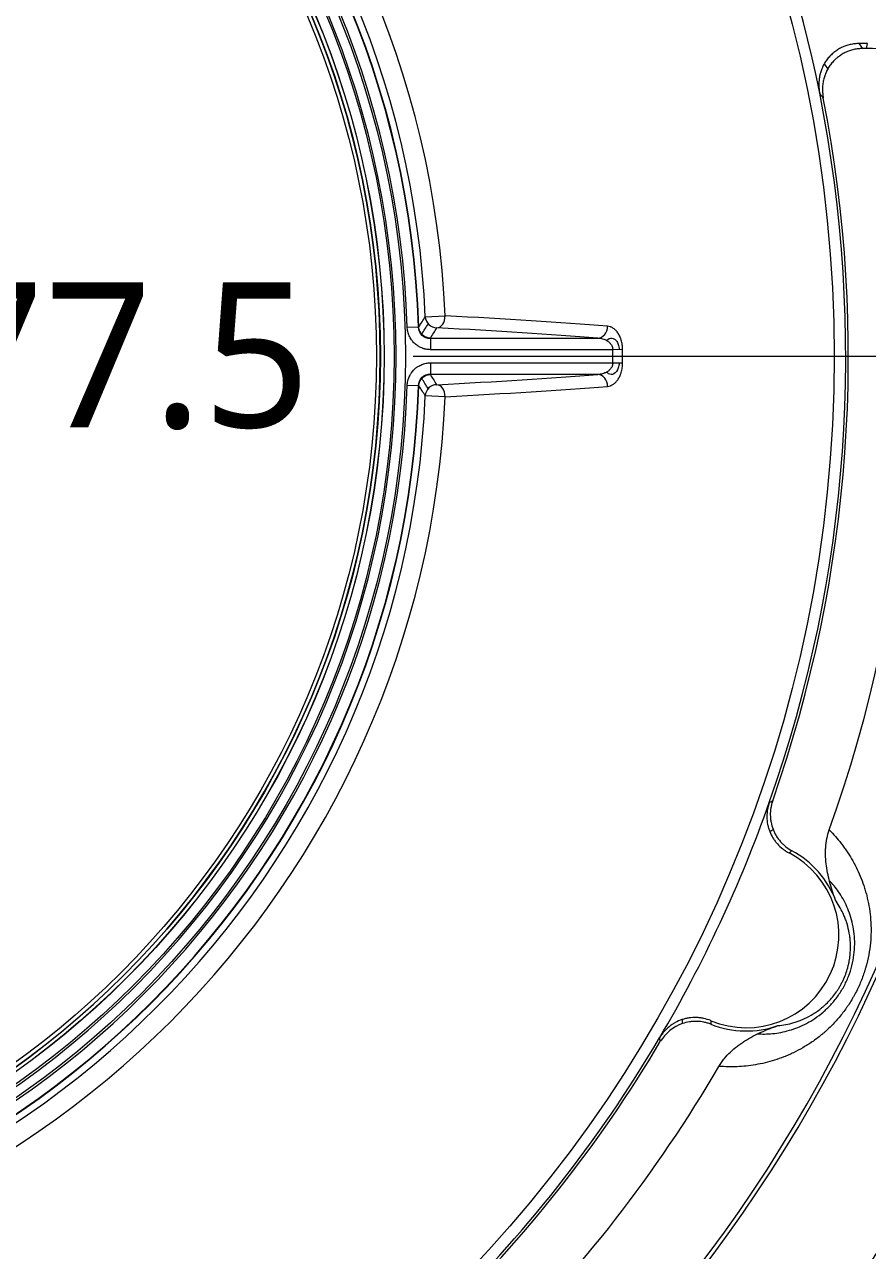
# Model space of a CAD drawing. Header units: millimetres. Extents: x 2234 to 3061, y 2092 to 2676.
# Drawn here: x 2561.1 to 2597.5, y 2276.9 to 2329.8 of the extents above; entities that cross this region are included whole.
import ezdxf

# ---------------------------------------------------------------- set-up
doc = ezdxf.new("R2010")
doc.units = ezdxf.units.MM
doc.linetypes.add('CENTER', pattern=[50.8, 31.75, -6.35, 6.35, -6.35])
for name, color, linetype, true_color in [('1', 7, 'Continuous', 0xffffff), ('20', 7, 'Continuous', 0xffffff), ('21', 7, 'Continuous', 0xffffff)]:
    doc.layers.add(name, color=color, linetype=linetype, true_color=true_color)
doc.layers.add('dim', color=82, linetype='Continuous', lineweight=9)
doc.styles.add('Capful-A', font='')
doc.styles.get('Capful-A').set_extended_font_data('Microsoft YaHei')
doc.dimstyles.new('Capful-A-2.5', dxfattribs={"dimscale": 2.5, "dimtxt": 2.5, "dimasz": 2.5, "dimexe": 1.5, "dimexo": 1, "dimgap": 1.5, "dimtad": 0, "dimdsep": 46, "dimtxsty": 'Capful-A', "dimcen": 0, "dimclrt": 2, "dimazin": 2, "dimtfac": 1, "dimtmove": 0, "dimatfit": 3, "dimfxl": 0, "dimtolj": 1, "dimtzin": 0, "dimarcsym": 0})

# ---------------------------------------------------------------- blocks, each defined once
blk = doc.blocks.new('*D41')
at = {"layer": 'Defpoints', "color": 0, "transparency": 16777216}
for p in [(2636.695, 2393.007), (2552.32, 2315.507), (2556.411, 2315.507)]:
    blk.add_point(p, dxfattribs=at)
at = {"layer": 'dim', "color": 0, "lineweight": -2, "transparency": 16777216}
blk.add_line((2553.57, 2315.507), (2556.411, 2315.507), dxfattribs=at)
at = {"layer": 'dim', "color": 2, "transparency": 16777216, "insert": (2565.403, 2315.507), "char_height": 6.25, "attachment_point": 5, "style": 'Capful-A', "bg_fill": 3, "box_fill_scale": 1.1, "bg_fill_color": 256, "bg_fill_true_color": 13158600, "bg_fill_transparency": 0}
blk.add_mtext('\\A1;77.5', dxfattribs=at)
blk = doc.blocks.new('*D42')
at = {"layer": 'Defpoints', "color": 0, "transparency": 16777216}
for p in [(2636.695, 2393.007), (2538.695, 2333.249), (2538.695, 2329.132)]:
    blk.add_point(p, dxfattribs=at)
at = {"layer": 'dim', "color": 0, "lineweight": -2, "transparency": 16777216}
blk.add_line((2538.695, 2330.382), (2538.695, 2333.249), dxfattribs=at)
at = {"layer": 'dim', "color": 2, "transparency": 16777216, "insert": (2538.695, 2338.944), "char_height": 6.25, "attachment_point": 5, "rotation": 90, "style": 'Capful-A', "bg_fill": 3, "box_fill_scale": 1.1, "bg_fill_color": 256, "bg_fill_true_color": 13158600, "bg_fill_transparency": 0}
blk.add_mtext('\\A1;98', dxfattribs=at)

msp = doc.modelspace()

# ---------------------------------------------------------------- linework, layer by layer
at = {"layer": '1', "color": 1, "linetype": 'CENTER', "lineweight": 18}
msp.add_line((2476.312, 2315.507), (2601.079, 2315.507), dxfattribs=at)
at = {"layer": '20', "color": 7, "linetype": 'Continuous', "lineweight": 18}
for radius, start, end in [(65, 10.77582, 103.29126), (65, 303.70412, 6.26987), (70.765, 307.2047, 2.75265), (65, 206.70874, 299.22418)]:
    msp.add_arc((2538.695, 2315.507), radius, start, end, dxfattribs=at)
msp.add_open_spline([(2596.061, 2272.695), (2596.662, 2273.532), (2597.402, 2274.269), (2598.181, 2275.045), (2599.076, 2275.671), (2599.977, 2276.302), (2600.971, 2276.764), (2601.97, 2277.228), (2603.034, 2277.508), (2604.1, 2277.789), (2606.302, 2277.968), (2607.407, 2277.865), (2609.53, 2277.666), (2611.552, 2276.768)], degree=2, knots=[0, 0, 0, 0.125, 0.125, 0.25, 0.25, 0.375, 0.375, 0.5, 0.5, 0.625, 0.75, 0.75, 1, 1, 1], dxfattribs=at)
at = {"layer": '21', "color": 7, "linetype": 'Continuous', "lineweight": 18}
for p, q in [((2597.519, 2329.007), (2597.162, 2329.007)), ((2597.471, 2328.793), (2597.519, 2329.007)), ((2597.471, 2328.793), (2597.319, 2328.793)), ((2578.431, 2317.216), (2579.288, 2317.252)), ((2577.651, 2316.764), (2578.153, 2316.78)), ((2578.654, 2316.294), (2578.654, 2315.792)), ((2578.654, 2316.294), (2585.881, 2316.294)), ((2586.525, 2315.792), (2578.654, 2315.792)), ((2586.947, 2315.794), (2586.525, 2315.792)), ((2578.654, 2315.223), (2578.654, 2314.721)), ((2578.654, 2315.223), (2586.525, 2315.223)), ((2586.525, 2315.223), (2586.947, 2315.22)), ((2585.881, 2314.721), (2578.654, 2314.721)), ((2578.153, 2314.234), (2577.651, 2314.25)), ((2579.288, 2313.762), (2578.431, 2313.799))]:
    msp.add_line(p, q, dxfattribs=at)
for radius in [57.383, 57.383, 38.88, 38.389, 37.96, 37.955, 37.954, 37.795, 37.623]:
    msp.add_circle((2538.695, 2315.507), radius, dxfattribs=at)
for centre, radius, start, end in [((2538.695, 2315.507), 65, 10.77582, 103.29126), ((2538.695, 2315.507), 57.886, 11.31161, 109.24985), ((2538.695, 2315.507), 40.63, 2.4619, 87.5381), ((2538.695, 2315.507), 39.478, 1.8478, 88.1522), ((2538.695, 2315.507), 39.461, 1.8478, 88.1522), ((2538.695, 2315.507), 39.772, 2.4619, 87.5381), ((2538.695, 2315.507), 38.976, 1.8478, 88.1522), ((2538.695, 2315.507), 38.476, 0.0056, 0), ((2538.695, 2315.507), 37.789, 180, 179.9944), ((2538.695, 2315.507), 57.886, 340.55686, 11.31161), ((2538.695, 2315.507), 57.998, 340.67738, 11.08063), ((2538.695, 2315.507), 60.72, 340.32367, 10.36912), ((2538.695, 2315.507), 64.82, 303.58995, 6.38426), ((2538.695, 2315.507), 65, 303.70412, 6.26987), ((2538.695, 2315.507), 47.83, 359.6591, 0.3409), ((2538.695, 2315.507), 48.253, 359.6591, 0.3409), ((2538.695, 2315.507), 48.253, 359.6591, 0.3409), ((2538.695, 2315.507), 38.976, 271.8478, 358.1522), ((2538.695, 2315.507), 39.461, 271.8478, 358.1522), ((2538.695, 2315.507), 39.478, 271.8478, 358.1522), ((2538.695, 2315.507), 39.772, 272.4619, 357.5381), ((2538.695, 2315.507), 40.63, 272.4619, 357.5381), ((2538.695, 2315.507), 57.886, 329.44314, 340.55686), ((2538.695, 2315.507), 57.886, 200.75015, 298.68839), ((2592.286, 2290.517), 4, 247.4735, 62.5265), ((2592.286, 2290.517), 4.141, 20.692, 61.6193), ((2592.286, 2290.517), 4.141, 248.3807, 289.308), ((2538.695, 2315.507), 65, 206.70874, 299.22418), ((2538.695, 2315.507), 57.886, 298.68839, 329.44314), ((2538.695, 2315.507), 57.998, 298.91937, 329.32262), ((2538.695, 2315.507), 60.72, 299.62508, 329.67633)]:
    msp.add_arc(centre, radius, start, end, dxfattribs=at)
for centre, major_axis, ratio, start_param, end_param in [((2538.691, 2269.626), (0.011, 90.786), 0.851412, 5.422334, 5.425452), ((2597.317, 2318.44), (-2.244, -10.124), 0.96434, 2.930974, 3.352211), ((2538.691, 2268.496), (0.01, 89.627), 0.851411, 5.437414, 5.440559), ((2538.695, 2362.19), (0, 70.06), 0.745659, 4.001313, 4.00957), ((2578.932, 2317.237), (-0.426, 0.266), 0.998098, 0.6017, 2.127785), ((2578.932, 2317.237), (0.026, 0.502), 0.706413, 3.215602, 4.77981), ((2538.695, 2315.13), (-57.384, 0), 0.052336, 3.734088, 3.926602), ((2585.881, 2316.795), (0.039, 0.501), 0.828413, 3.235167, 4.799375), ((2538.696, 2361.889), (0.001, 70.361), 0.745658, 4.007416, 4.015631), ((2538.695, 2314.631), (56.882, 0), 0.052336, 0.592496, 0.785009), ((2538.695, 2269.125), (0, 70.362), 0.745659, 5.409157, 5.417372), ((2538.695, 2316.383), (-56.882, 0), 0.052336, 2.356584, 2.549097), ((2585.881, 2314.219), (-0.039, 0.501), 0.828413, 4.625403, 6.189611), ((2538.695, 2268.824), (0, 70.061), 0.745659, 5.415216, 5.423472), ((2578.932, 2313.777), (0.426, 0.266), 0.998098, 1.013808, 2.539893), ((2578.932, 2313.777), (-0.026, 0.502), 0.706413, 4.644968, 6.209176), ((2538.695, 2315.885), (57.384, 0), 0.052336, 5.498176, 5.69069)]:
    msp.add_ellipse(centre, major_axis=major_axis, ratio=ratio, start_param=start_param, end_param=end_param, dxfattribs=at)
for points, knots in [([(2597.162, 2329.007), (2597.096, 2329.007), (2596.965, 2329), (2596.837, 2328.979), (2596.709, 2328.95), (2596.646, 2328.932), (2596.521, 2328.889), (2596.4, 2328.839), (2596.286, 2328.776), (2596.176, 2328.706), (2596.123, 2328.668), (2596.02, 2328.585), (2595.971, 2328.541), (2595.879, 2328.448), (2595.836, 2328.399), (2595.776, 2328.322), (2595.757, 2328.296), (2595.719, 2328.242), (2595.701, 2328.214), (2595.649, 2328.13), (2595.618, 2328.072), (2595.563, 2327.954), (2595.538, 2327.894), (2595.507, 2327.801), (2595.492, 2327.754), (2595.479, 2327.707), (2595.471, 2327.675), (2595.467, 2327.659), (2595.449, 2327.578), (2595.439, 2327.514), (2595.424, 2327.384), (2595.42, 2327.319), (2595.419, 2327.221), (2595.42, 2327.188), (2595.422, 2327.123), (2595.425, 2327.09), (2595.434, 2326.991), (2595.444, 2326.926), (2595.457, 2326.861)], [0, 0, 0, 0, 0.0625, 0.125, 0.125, 0.1875, 0.1875, 0.25, 0.3125, 0.3125, 0.375, 0.375, 0.4375, 0.4375, 0.5, 0.5, 0.53125, 0.53125, 0.5625, 0.5625, 0.625, 0.625, 0.6875, 0.6875, 0.71875, 0.734375, 0.734375, 0.75, 0.75, 0.8125, 0.8125, 0.875, 0.875, 0.90625, 0.90625, 0.9375, 0.9375, 1, 1, 1, 1]), ([(2597.319, 2328.793), (2597.253, 2328.793), (2597.187, 2328.789), (2597.057, 2328.775), (2596.929, 2328.753), (2596.803, 2328.718), (2596.71, 2328.685), (2596.68, 2328.674), (2596.619, 2328.649), (2596.589, 2328.635), (2596.5, 2328.593), (2596.386, 2328.529), (2596.267, 2328.444), (2596.204, 2328.392), (2596.179, 2328.371), (2596.166, 2328.36), (2596.13, 2328.327), (2596.106, 2328.304), (2596.037, 2328.234), (2595.951, 2328.137), (2595.877, 2328.03), (2595.825, 2327.946), (2595.809, 2327.918), (2595.778, 2327.86), (2595.763, 2327.831), (2595.721, 2327.742), (2595.672, 2327.621), (2595.636, 2327.496), (2595.615, 2327.401), (2595.608, 2327.369), (2595.597, 2327.304), (2595.593, 2327.271), (2595.581, 2327.173), (2595.577, 2327.108), (2595.576, 2326.978), (2595.581, 2326.848), (2595.6, 2326.719), (2595.612, 2326.654)], [0, 0, 0, 0, 0.0625, 0.0625, 0.125, 0.1875, 0.1875, 0.21875, 0.21875, 0.25, 0.25, 0.3125, 0.375, 0.390625, 0.390625, 0.40625, 0.40625, 0.4375, 0.4375, 0.5, 0.5625, 0.5625, 0.59375, 0.59375, 0.625, 0.625, 0.6875, 0.75, 0.75, 0.78125, 0.78125, 0.8125, 0.8125, 0.875, 0.875, 0.9375, 1, 1, 1, 1]), ([(2586.947, 2315.794), (2586.947, 2315.83), (2586.946, 2315.865), (2586.94, 2315.936), (2586.936, 2315.971), (2586.921, 2316.074), (2586.907, 2316.139), (2586.884, 2316.217), (2586.879, 2316.232), (2586.868, 2316.263), (2586.863, 2316.278), (2586.846, 2316.322), (2586.834, 2316.35), (2586.796, 2316.43), (2586.768, 2316.479), (2586.721, 2316.546), (2586.705, 2316.567), (2586.672, 2316.606), (2586.655, 2316.624), (2586.603, 2316.675), (2586.567, 2316.703), (2586.512, 2316.739), (2586.493, 2316.749), (2586.464, 2316.763), (2586.455, 2316.767), (2586.436, 2316.775), (2586.426, 2316.779), (2586.377, 2316.796), (2586.338, 2316.804), (2586.298, 2316.807)], [0, 0, 0, 0, 0.0625, 0.0625, 0.125, 0.125, 0.25, 0.25, 0.28125, 0.28125, 0.3125, 0.3125, 0.375, 0.375, 0.5, 0.5, 0.5625, 0.5625, 0.625, 0.625, 0.75, 0.75, 0.8125, 0.8125, 0.84375, 0.84375, 0.875, 0.875, 1, 1, 1, 1]), ([(2578.654, 2315.792), (2578.59, 2315.792), (2578.526, 2315.798), (2578.446, 2315.813), (2578.43, 2315.817), (2578.399, 2315.825), (2578.353, 2315.837), (2578.277, 2315.864), (2578.219, 2315.891), (2578.176, 2315.913), (2578.162, 2315.921), (2578.134, 2315.937), (2578.121, 2315.945), (2578.053, 2315.989), (2578.003, 2316.03), (2577.933, 2316.097), (2577.911, 2316.121), (2577.879, 2316.158), (2577.869, 2316.17), (2577.849, 2316.196), (2577.84, 2316.209), (2577.794, 2316.275), (2577.762, 2316.331), (2577.73, 2316.405), (2577.724, 2316.42), (2577.712, 2316.45), (2577.707, 2316.465), (2577.691, 2316.511), (2577.683, 2316.542), (2577.661, 2316.636), (2577.653, 2316.699), (2577.651, 2316.764)], [0, 0, 0, 0, 0.125, 0.125, 0.15625, 0.15625, 0.1875, 0.25, 0.3125, 0.3125, 0.34375, 0.34375, 0.375, 0.375, 0.5, 0.5, 0.5625, 0.5625, 0.59375, 0.59375, 0.625, 0.625, 0.75, 0.75, 0.78125, 0.78125, 0.8125, 0.8125, 0.875, 0.875, 1, 1, 1, 1]), ([(2578.653, 2316.269), (2578.519, 2316.265), (2578.385, 2316.317), (2578.19, 2316.506), (2578.134, 2316.641), (2578.137, 2316.779)], [0, 0, 0, 0, 0.494189, 0.494189, 1, 1, 1, 1]), ([(2578.654, 2316.294), (2578.622, 2316.294), (2578.591, 2316.297), (2578.543, 2316.306), (2578.527, 2316.31), (2578.496, 2316.319), (2578.466, 2316.329), (2578.437, 2316.343), (2578.408, 2316.357), (2578.394, 2316.366), (2578.354, 2316.392), (2578.328, 2316.412), (2578.294, 2316.446), (2578.282, 2316.458), (2578.261, 2316.483), (2578.252, 2316.495), (2578.224, 2316.535), (2578.208, 2316.563), (2578.189, 2316.608), (2578.183, 2316.623), (2578.173, 2316.653), (2578.169, 2316.669), (2578.158, 2316.716), (2578.154, 2316.748), (2578.153, 2316.78)], [0, 0, 0, 0, 0.125, 0.125, 0.1875, 0.1875, 0.25, 0.3125, 0.3125, 0.375, 0.375, 0.5, 0.5, 0.5625, 0.5625, 0.625, 0.625, 0.75, 0.75, 0.8125, 0.8125, 0.875, 0.875, 1, 1, 1, 1]), ([(2585.881, 2316.294), (2585.916, 2316.292), (2585.95, 2316.289), (2586.019, 2316.278), (2586.053, 2316.271), (2586.12, 2316.252), (2586.153, 2316.241), (2586.201, 2316.22), (2586.218, 2316.212), (2586.249, 2316.196), (2586.265, 2316.187), (2586.296, 2316.167), (2586.311, 2316.157), (2586.341, 2316.135), (2586.355, 2316.123), (2586.383, 2316.098), (2586.396, 2316.085), (2586.422, 2316.056), (2586.434, 2316.041), (2586.457, 2316.009), (2586.468, 2315.992), (2586.482, 2315.965), (2586.486, 2315.956), (2586.495, 2315.937), (2586.499, 2315.927), (2586.506, 2315.907), (2586.509, 2315.897), (2586.514, 2315.877), (2586.517, 2315.866), (2586.523, 2315.835), (2586.525, 2315.813), (2586.525, 2315.792)], [0, 0, 0, 0, 0.125, 0.125, 0.25, 0.25, 0.375, 0.375, 0.4375, 0.4375, 0.5, 0.5, 0.5625, 0.5625, 0.625, 0.625, 0.6875, 0.6875, 0.75, 0.75, 0.8125, 0.8125, 0.84375, 0.84375, 0.875, 0.875, 0.90625, 0.90625, 0.9375, 0.9375, 1, 1, 1, 1]), ([(2586.258, 2316.19), (2586.274, 2316.208), (2586.29, 2316.224), (2586.381, 2316.295), (2586.464, 2316.309), (2586.583, 2316.264), (2586.62, 2316.239), (2586.69, 2316.165), (2586.721, 2316.118), (2586.77, 2316.001), (2586.787, 2315.934), (2586.797, 2315.84), (2586.798, 2315.817), (2586.798, 2315.793)], [0, 0, 0, 0, 0.07853, 0.07853, 0.425023, 0.425023, 0.59827, 0.59827, 0.771517, 0.771517, 0.944763, 0.944763, 1, 1, 1, 1]), ([(2577.651, 2314.25), (2577.653, 2314.315), (2577.662, 2314.379), (2577.68, 2314.458), (2577.683, 2314.474), (2577.692, 2314.505), (2577.706, 2314.551), (2577.735, 2314.625), (2577.764, 2314.683), (2577.787, 2314.725), (2577.796, 2314.738), (2577.813, 2314.766), (2577.822, 2314.779), (2577.868, 2314.846), (2577.91, 2314.895), (2577.979, 2314.962), (2578.004, 2314.984), (2578.042, 2315.014), (2578.055, 2315.024), (2578.081, 2315.043), (2578.094, 2315.052), (2578.162, 2315.096), (2578.219, 2315.125), (2578.293, 2315.156), (2578.308, 2315.161), (2578.339, 2315.172), (2578.354, 2315.177), (2578.401, 2315.191), (2578.432, 2315.198), (2578.526, 2315.216), (2578.59, 2315.223), (2578.654, 2315.223)], [0, 0, 0, 0, 0.125, 0.125, 0.15625, 0.15625, 0.1875, 0.25, 0.3125, 0.3125, 0.34375, 0.34375, 0.375, 0.375, 0.5, 0.5, 0.5625, 0.5625, 0.59375, 0.59375, 0.625, 0.625, 0.75, 0.75, 0.78125, 0.78125, 0.8125, 0.8125, 0.875, 0.875, 1, 1, 1, 1]), ([(2586.525, 2315.223), (2586.525, 2315.201), (2586.523, 2315.18), (2586.517, 2315.148), (2586.514, 2315.137), (2586.509, 2315.117), (2586.506, 2315.107), (2586.495, 2315.078), (2586.487, 2315.059), (2586.473, 2315.032), (2586.468, 2315.023), (2586.457, 2315.006), (2586.452, 2314.998), (2586.434, 2314.973), (2586.422, 2314.958), (2586.396, 2314.93), (2586.383, 2314.916), (2586.355, 2314.891), (2586.341, 2314.88), (2586.311, 2314.857), (2586.296, 2314.847), (2586.265, 2314.828), (2586.249, 2314.819), (2586.218, 2314.802), (2586.202, 2314.795), (2586.153, 2314.774), (2586.12, 2314.762), (2586.053, 2314.743), (2586.019, 2314.736), (2585.95, 2314.725), (2585.916, 2314.722), (2585.881, 2314.721)], [0, 0, 0, 0, 0.0625, 0.0625, 0.09375, 0.09375, 0.125, 0.125, 0.1875, 0.1875, 0.21875, 0.21875, 0.25, 0.25, 0.3125, 0.3125, 0.375, 0.375, 0.4375, 0.4375, 0.5, 0.5, 0.5625, 0.5625, 0.625, 0.625, 0.75, 0.75, 0.875, 0.875, 1, 1, 1, 1]), ([(2586.798, 2315.221), (2586.798, 2315.217), (2586.798, 2315.214), (2586.797, 2315.138), (2586.784, 2315.066), (2586.722, 2314.877), (2586.651, 2314.79), (2586.497, 2314.708), (2586.413, 2314.711), (2586.31, 2314.773), (2586.283, 2314.796), (2586.258, 2314.824)], [0, 0, 0, 0, 0.008355, 0.008355, 0.181386, 0.181386, 0.527448, 0.527448, 0.87351, 0.87351, 1, 1, 1, 1]), ([(2586.298, 2314.208), (2586.338, 2314.211), (2586.377, 2314.219), (2586.426, 2314.235), (2586.436, 2314.239), (2586.455, 2314.247), (2586.464, 2314.251), (2586.493, 2314.265), (2586.512, 2314.276), (2586.567, 2314.311), (2586.603, 2314.339), (2586.655, 2314.39), (2586.672, 2314.408), (2586.705, 2314.448), (2586.721, 2314.468), (2586.768, 2314.535), (2586.796, 2314.584), (2586.834, 2314.665), (2586.846, 2314.693), (2586.863, 2314.737), (2586.868, 2314.752), (2586.879, 2314.782), (2586.884, 2314.798), (2586.907, 2314.875), (2586.921, 2314.941), (2586.936, 2315.043), (2586.94, 2315.078), (2586.946, 2315.149), (2586.947, 2315.184), (2586.947, 2315.22)], [0, 0, 0, 0, 0.125, 0.125, 0.15625, 0.15625, 0.1875, 0.1875, 0.25, 0.25, 0.375, 0.375, 0.4375, 0.4375, 0.5, 0.5, 0.625, 0.625, 0.6875, 0.6875, 0.71875, 0.71875, 0.75, 0.75, 0.875, 0.875, 0.9375, 0.9375, 1, 1, 1, 1]), ([(2578.137, 2314.235), (2578.134, 2314.373), (2578.191, 2314.509), (2578.386, 2314.698), (2578.519, 2314.75), (2578.654, 2314.746)], [0, 0, 0, 0, 0.505282, 0.505282, 1, 1, 1, 1]), ([(2578.153, 2314.234), (2578.154, 2314.267), (2578.158, 2314.299), (2578.169, 2314.346), (2578.173, 2314.362), (2578.183, 2314.392), (2578.195, 2314.422), (2578.209, 2314.451), (2578.225, 2314.479), (2578.233, 2314.492), (2578.261, 2314.532), (2578.282, 2314.557), (2578.317, 2314.591), (2578.329, 2314.601), (2578.354, 2314.622), (2578.367, 2314.631), (2578.408, 2314.658), (2578.436, 2314.672), (2578.481, 2314.691), (2578.497, 2314.696), (2578.528, 2314.705), (2578.543, 2314.709), (2578.59, 2314.718), (2578.622, 2314.721), (2578.654, 2314.721)], [0, 0, 0, 0, 0.125, 0.125, 0.1875, 0.1875, 0.25, 0.3125, 0.3125, 0.375, 0.375, 0.5, 0.5, 0.5625, 0.5625, 0.625, 0.625, 0.75, 0.75, 0.8125, 0.8125, 0.875, 0.875, 1, 1, 1, 1]), ([(2593.28, 2296.239), (2593.244, 2296.138), (2593.218, 2296.035), (2593.192, 2295.879), (2593.186, 2295.826), (2593.18, 2295.747), (2593.178, 2295.721), (2593.177, 2295.667), (2593.176, 2295.641), (2593.178, 2295.507), (2593.189, 2295.402), (2593.219, 2295.246), (2593.232, 2295.195), (2593.254, 2295.119), (2593.262, 2295.093), (2593.279, 2295.043), (2593.288, 2295.017), (2593.336, 2294.893), (2593.384, 2294.799), (2593.467, 2294.664), (2593.497, 2294.62), (2593.544, 2294.556), (2593.561, 2294.535), (2593.595, 2294.494), (2593.612, 2294.474), (2593.701, 2294.375), (2593.779, 2294.303), (2593.904, 2294.206), (2593.948, 2294.175), (2594.015, 2294.132), (2594.038, 2294.118), (2594.084, 2294.091), (2594.108, 2294.079), (2594.132, 2294.066)], [0, 0, 0, 0, 0.125, 0.125, 0.1875, 0.1875, 0.21875, 0.21875, 0.25, 0.25, 0.375, 0.375, 0.4375, 0.4375, 0.46875, 0.46875, 0.5, 0.5, 0.625, 0.625, 0.6875, 0.6875, 0.71875, 0.71875, 0.75, 0.75, 0.875, 0.875, 0.9375, 0.9375, 0.96875, 0.96875, 1, 1, 1, 1]), ([(2593.28, 2296.239), (2593.3, 2296.249), (2593.32, 2296.26), (2593.369, 2296.286), (2593.398, 2296.301), (2593.426, 2296.316)], [0, 0, 0, 0, 0.412112, 0.412112, 1, 1, 1, 1]), ([(2593.426, 2296.316), (2593.418, 2296.291), (2593.41, 2296.266), (2593.394, 2296.216), (2593.387, 2296.19), (2593.368, 2296.114), (2593.357, 2296.062), (2593.331, 2295.908), (2593.323, 2295.804), (2593.325, 2295.673), (2593.326, 2295.646), (2593.329, 2295.594), (2593.331, 2295.567), (2593.339, 2295.489), (2593.346, 2295.437), (2593.375, 2295.283), (2593.404, 2295.183), (2593.451, 2295.06), (2593.461, 2295.036), (2593.482, 2294.987), (2593.493, 2294.963), (2593.528, 2294.893), (2593.553, 2294.847), (2593.634, 2294.713), (2593.695, 2294.629), (2593.782, 2294.53), (2593.8, 2294.51), (2593.837, 2294.473), (2593.855, 2294.454), (2593.912, 2294.4), (2593.952, 2294.366), (2594.074, 2294.269), (2594.162, 2294.211), (2594.255, 2294.161)], [0, 0, 0, 0, 0.03125, 0.03125, 0.0625, 0.0625, 0.125, 0.125, 0.25, 0.25, 0.28125, 0.28125, 0.3125, 0.3125, 0.375, 0.375, 0.5, 0.5, 0.53125, 0.53125, 0.5625, 0.5625, 0.625, 0.625, 0.75, 0.75, 0.78125, 0.78125, 0.8125, 0.8125, 0.875, 0.875, 1, 1, 1, 1]), ([(2595.87, 2295.062), (2596.05, 2294.88), (2596.222, 2294.685), (2596.424, 2294.423), (2596.463, 2294.37), (2596.541, 2294.262), (2596.579, 2294.207), (2596.692, 2294.04), (2596.764, 2293.926), (2596.901, 2293.691), (2596.967, 2293.57), (2597.091, 2293.322), (2597.15, 2293.194), (2597.26, 2292.93), (2597.324, 2292.761), (2597.381, 2292.584), (2597.403, 2292.513), (2597.414, 2292.478), (2597.446, 2292.37), (2597.466, 2292.297), (2597.523, 2292.076), (2597.555, 2291.927), (2597.609, 2291.621), (2597.63, 2291.465), (2597.66, 2291.147), (2597.669, 2290.984), (2597.673, 2290.735), (2597.672, 2290.65), (2597.667, 2290.482), (2597.663, 2290.397), (2597.644, 2290.143), (2597.625, 2289.972), (2597.569, 2289.629), (2597.533, 2289.456), (2597.478, 2289.239), (2597.466, 2289.195), (2597.442, 2289.109), (2597.429, 2289.065), (2597.39, 2288.937), (2597.362, 2288.851), (2597.271, 2288.598), (2597.203, 2288.432), (2597.089, 2288.187), (2597.03, 2288.065), (2596.965, 2287.945), (2596.921, 2287.866), (2596.899, 2287.826), (2596.83, 2287.708), (2596.782, 2287.631), (2596.708, 2287.517), (2596.683, 2287.479), (2596.633, 2287.405), (2596.607, 2287.368), (2596.477, 2287.186), (2596.368, 2287.048), (2596.141, 2286.785), (2596.023, 2286.66), (2595.84, 2286.481), (2595.778, 2286.423), (2595.683, 2286.339), (2595.651, 2286.311), (2595.588, 2286.256), (2595.556, 2286.23), (2595.395, 2286.098), (2595.265, 2286.001), (2595.002, 2285.819), (2594.868, 2285.735), (2594.599, 2285.578), (2594.463, 2285.507), (2594.292, 2285.424), (2594.257, 2285.408), (2594.188, 2285.376), (2594.085, 2285.33), (2593.982, 2285.287), (2593.777, 2285.206), (2593.64, 2285.158), (2593.368, 2285.073), (2593.232, 2285.035), (2592.961, 2284.97), (2592.825, 2284.943), (2592.556, 2284.896), (2592.421, 2284.878), (2592.153, 2284.85), (2592.02, 2284.84), (2591.624, 2284.824), (2591.364, 2284.83), (2591.108, 2284.85)], [0, 0, 0, 0, 0.0625, 0.0625, 0.078125, 0.078125, 0.09375, 0.09375, 0.125, 0.125, 0.15625, 0.15625, 0.1875, 0.1875, 0.21875, 0.226563, 0.226563, 0.234375, 0.234375, 0.25, 0.25, 0.28125, 0.28125, 0.3125, 0.3125, 0.34375, 0.34375, 0.359375, 0.359375, 0.375, 0.375, 0.40625, 0.40625, 0.4375, 0.4375, 0.445313, 0.445313, 0.453125, 0.453125, 0.46875, 0.46875, 0.5, 0.5, 0.515625, 0.523438, 0.523438, 0.53125, 0.53125, 0.546875, 0.546875, 0.554688, 0.554688, 0.5625, 0.5625, 0.59375, 0.59375, 0.625, 0.625, 0.640625, 0.640625, 0.648438, 0.648438, 0.65625, 0.65625, 0.6875, 0.6875, 0.71875, 0.71875, 0.75, 0.75, 0.757813, 0.757813, 0.765625, 0.78125, 0.78125, 0.8125, 0.8125, 0.84375, 0.84375, 0.875, 0.875, 0.90625, 0.90625, 0.9375, 0.9375, 1, 1, 1, 1]), ([(2596.16, 2291.981), (2596.113, 2292.104), (2596.069, 2292.228), (2595.985, 2292.479), (2595.946, 2292.605), (2595.876, 2292.858), (2595.844, 2292.985), (2595.789, 2293.242), (2595.766, 2293.371), (2595.731, 2293.631), (2595.718, 2293.762), (2595.711, 2293.927), (2595.71, 2293.961), (2595.709, 2294.027), (2595.708, 2294.06), (2595.709, 2294.159), (2595.711, 2294.225), (2595.724, 2294.422), (2595.741, 2294.552), (2595.791, 2294.809), (2595.825, 2294.937), (2595.87, 2295.062)], [0, 0, 0, 0, 0.125, 0.125, 0.25, 0.25, 0.375, 0.375, 0.5, 0.5, 0.625, 0.625, 0.65625, 0.65625, 0.6875, 0.6875, 0.75, 0.75, 0.875, 0.875, 1, 1, 1, 1]), ([(2594.255, 2294.161), (2594.234, 2294.145), (2594.213, 2294.129), (2594.172, 2294.097), (2594.152, 2294.082), (2594.132, 2294.066)], [0, 0, 0, 0, 0.510344, 0.510344, 1, 1, 1, 1]), ([(2592.783, 2286.254), (2592.877, 2286.248), (2592.972, 2286.246), (2593.304, 2286.248), (2593.543, 2286.271), (2594.026, 2286.364), (2594.272, 2286.434), (2594.766, 2286.633), (2595.01, 2286.76), (2595.368, 2287.001), (2595.487, 2287.091), (2595.715, 2287.286), (2595.826, 2287.392), (2596.037, 2287.62), (2596.14, 2287.745), (2596.328, 2288.007), (2596.414, 2288.143), (2596.57, 2288.428), (2596.639, 2288.578), (2596.76, 2288.885), (2596.809, 2289.039), (2596.887, 2289.351), (2596.917, 2289.509), (2596.956, 2289.82), (2596.966, 2289.973), (2596.968, 2290.273), (2596.96, 2290.422), (2596.93, 2290.709), (2596.907, 2290.848), (2596.819, 2291.25), (2596.735, 2291.503), (2596.528, 2291.973), (2596.406, 2292.188), (2596.146, 2292.566), (2596.013, 2292.729), (2595.872, 2292.878)], [0, 0, 0, 0, 0.036229, 0.036229, 0.124667, 0.124667, 0.213105, 0.213105, 0.301544, 0.301544, 0.345763, 0.345763, 0.389982, 0.389982, 0.434201, 0.434201, 0.478421, 0.478421, 0.52264, 0.52264, 0.566859, 0.566859, 0.611078, 0.611078, 0.655297, 0.655297, 0.699517, 0.699517, 0.743736, 0.743736, 0.832174, 0.832174, 0.920613, 0.920613, 1, 1, 1, 1]), ([(2593.655, 2286.609), (2593.766, 2286.618), (2593.88, 2286.633), (2594.11, 2286.676), (2594.227, 2286.704), (2594.406, 2286.757), (2594.496, 2286.787), (2594.588, 2286.821), (2594.65, 2286.845), (2594.681, 2286.858), (2594.835, 2286.924), (2594.959, 2286.985), (2595.146, 2287.093), (2595.209, 2287.132), (2595.334, 2287.216), (2595.397, 2287.261), (2595.492, 2287.334), (2595.523, 2287.359), (2595.587, 2287.412), (2595.618, 2287.439), (2595.712, 2287.523), (2595.773, 2287.582), (2595.894, 2287.707), (2595.953, 2287.773), (2596.067, 2287.912), (2596.123, 2287.986), (2596.191, 2288.083), (2596.204, 2288.103), (2596.231, 2288.143), (2596.244, 2288.163), (2596.282, 2288.224), (2596.307, 2288.265), (2596.356, 2288.349), (2596.379, 2288.392), (2596.424, 2288.478), (2596.446, 2288.522), (2596.508, 2288.656), (2596.545, 2288.745), (2596.611, 2288.925), (2596.64, 2289.016), (2596.677, 2289.152), (2596.689, 2289.198), (2596.71, 2289.289), (2596.719, 2289.334), (2596.732, 2289.402), (2596.736, 2289.425), (2596.744, 2289.469), (2596.754, 2289.536), (2596.762, 2289.602), (2596.776, 2289.732), (2596.782, 2289.817), (2596.786, 2289.942), (2596.787, 2290.003), (2596.786, 2290.065), (2596.785, 2290.105), (2596.784, 2290.125), (2596.78, 2290.225), (2596.774, 2290.303), (2596.758, 2290.453), (2596.748, 2290.526), (2596.71, 2290.739), (2596.678, 2290.874), (2596.619, 2291.066), (2596.598, 2291.128), (2596.553, 2291.25), (2596.53, 2291.309), (2596.455, 2291.481), (2596.401, 2291.589), (2596.286, 2291.793), (2596.224, 2291.889), (2596.16, 2291.981)], [0, 0, 0, 0, 0.0625, 0.0625, 0.125, 0.125, 0.15625, 0.171875, 0.171875, 0.1875, 0.1875, 0.25, 0.25, 0.28125, 0.28125, 0.3125, 0.3125, 0.328125, 0.328125, 0.34375, 0.34375, 0.375, 0.375, 0.40625, 0.40625, 0.4375, 0.4375, 0.445312, 0.445312, 0.453125, 0.453125, 0.46875, 0.46875, 0.484375, 0.484375, 0.5, 0.5, 0.53125, 0.53125, 0.5625, 0.5625, 0.578125, 0.578125, 0.59375, 0.59375, 0.601563, 0.601563, 0.609375, 0.625, 0.625, 0.65625, 0.65625, 0.671875, 0.679688, 0.679688, 0.6875, 0.6875, 0.71875, 0.71875, 0.75, 0.75, 0.8125, 0.8125, 0.84375, 0.84375, 0.875, 0.875, 0.9375, 0.9375, 1, 1, 1, 1]), ([(2590.754, 2286.823), (2590.655, 2286.864), (2590.554, 2286.895), (2590.399, 2286.929), (2590.347, 2286.938), (2590.268, 2286.948), (2590.242, 2286.951), (2590.189, 2286.955), (2590.162, 2286.957), (2590.028, 2286.961), (2589.923, 2286.955), (2589.766, 2286.933), (2589.714, 2286.923), (2589.637, 2286.904), (2589.611, 2286.897), (2589.559, 2286.883), (2589.534, 2286.875), (2589.408, 2286.832), (2589.311, 2286.789), (2589.173, 2286.713), (2589.127, 2286.685), (2589.061, 2286.64), (2589.039, 2286.625), (2588.996, 2286.593), (2588.975, 2286.576), (2588.873, 2286.492), (2588.797, 2286.419), (2588.694, 2286.298), (2588.661, 2286.256), (2588.599, 2286.169), (2588.569, 2286.125), (2588.542, 2286.078)], [0, 0, 0, 0, 0.125, 0.125, 0.1875, 0.1875, 0.21875, 0.21875, 0.25, 0.25, 0.375, 0.375, 0.4375, 0.4375, 0.46875, 0.46875, 0.5, 0.5, 0.625, 0.625, 0.6875, 0.6875, 0.71875, 0.71875, 0.75, 0.75, 0.875, 0.875, 0.9375, 0.9375, 1, 1, 1, 1]), ([(2590.76, 2286.668), (2590.736, 2286.677), (2590.711, 2286.687), (2590.661, 2286.704), (2590.636, 2286.712), (2590.56, 2286.734), (2590.509, 2286.747), (2590.356, 2286.778), (2590.252, 2286.79), (2590.121, 2286.793), (2590.095, 2286.793), (2590.042, 2286.792), (2590.015, 2286.791), (2589.937, 2286.786), (2589.885, 2286.78), (2589.73, 2286.756), (2589.629, 2286.731), (2589.505, 2286.688), (2589.48, 2286.679), (2589.431, 2286.659), (2589.407, 2286.649), (2589.335, 2286.617), (2589.288, 2286.593), (2589.152, 2286.517), (2589.066, 2286.458), (2588.964, 2286.374), (2588.944, 2286.357), (2588.904, 2286.322), (2588.885, 2286.304), (2588.829, 2286.249), (2588.794, 2286.211), (2588.692, 2286.092), (2588.631, 2286.007), (2588.577, 2285.916)], [0, 0, 0, 0, 0.03125, 0.03125, 0.0625, 0.0625, 0.125, 0.125, 0.25, 0.25, 0.28125, 0.28125, 0.3125, 0.3125, 0.375, 0.375, 0.5, 0.5, 0.53125, 0.53125, 0.5625, 0.5625, 0.625, 0.625, 0.75, 0.75, 0.78125, 0.78125, 0.8125, 0.8125, 0.875, 0.875, 1, 1, 1, 1]), ([(2589.545, 2286.702), (2589.544, 2286.714), (2589.542, 2286.727), (2589.536, 2286.784), (2589.531, 2286.828), (2589.526, 2286.872)], [0, 0, 0, 0, 0.22443, 0.22443, 1, 1, 1, 1]), ([(2590.754, 2286.823), (2590.755, 2286.797), (2590.756, 2286.772), (2590.758, 2286.72), (2590.759, 2286.694), (2590.76, 2286.668)], [0, 0, 0, 0, 0.489656, 0.489656, 1, 1, 1, 1]), ([(2591.108, 2284.85), (2591.142, 2284.908), (2591.178, 2284.964), (2591.235, 2285.046), (2591.254, 2285.073), (2591.294, 2285.126), (2591.315, 2285.152), (2591.419, 2285.281), (2591.508, 2285.377), (2591.698, 2285.558), (2591.798, 2285.643), (2591.93, 2285.744), (2591.956, 2285.763), (2592.01, 2285.802), (2592.037, 2285.822), (2592.119, 2285.878), (2592.174, 2285.914), (2592.341, 2286.02), (2592.455, 2286.085), (2592.686, 2286.207), (2592.804, 2286.265), (2593.162, 2286.427), (2593.407, 2286.522), (2593.655, 2286.609)], [0, 0, 0, 0, 0.0625, 0.0625, 0.09375, 0.09375, 0.125, 0.125, 0.25, 0.25, 0.375, 0.375, 0.40625, 0.40625, 0.4375, 0.4375, 0.5, 0.5, 0.625, 0.625, 0.75, 0.75, 1, 1, 1, 1]), ([(2588.577, 2285.916), (2588.57, 2285.948), (2588.563, 2285.98), (2588.552, 2286.034), (2588.547, 2286.056), (2588.542, 2286.078)], [0, 0, 0, 0, 0.587888, 0.587888, 1, 1, 1, 1])]:
    msp.add_open_spline(points, degree=3, knots=knots, dxfattribs=at)
for points in [[(2595.612, 2326.654), (2595.561, 2326.723), (2595.509, 2326.792), (2595.457, 2326.861)], [(2578.153, 2316.78), (2578.246, 2316.925), (2578.339, 2317.07), (2578.431, 2317.216)], [(2578.431, 2313.799), (2578.339, 2313.944), (2578.246, 2314.089), (2578.153, 2314.234)], [(2593.447, 2295.07), (2593.4, 2295.038), (2593.352, 2295.007), (2593.305, 2294.975)]]:
    msp.add_open_spline(points, degree=3, dxfattribs=at)

# ---------------------------------------------------------------- next in the draw order: dimensions: what is measured, and where the dimension line sits
at = {"layer": 'dim'}
dim = msp.add_ordinate_dim(feature_location=(2552.32, 2315.507), offset=(4.09, 0), dtype=0, origin=(2636.695, 2393.007), dimstyle='Capful-A-2.5', override={"dimasz": 2, "dimexe": 0.49975, "dimexo": 0.49975, "dimgap": 0.49975}, dxfattribs=at)
dim.commit()
dim.dimension.update_dxf_attribs({"geometry": '*D41', "text_midpoint": (2565.403, 2315.507)})

# ---------------------------------------------------------------- next in the draw order: dimensions: what is measured, and where the dimension line sits
dim = msp.add_ordinate_dim(feature_location=(2538.695, 2329.132), offset=(0, 4.116), dtype=1, origin=(2636.695, 2393.007), dimstyle='Capful-A-2.5', override={"dimasz": 2, "dimexe": 0.49975, "dimexo": 0.49975, "dimgap": 0.49975}, dxfattribs=at)
dim.commit()
dim.dimension.update_dxf_attribs({"geometry": '*D42', "text_midpoint": (2538.695, 2338.944)})

doc.saveas('drawing.dxf')
